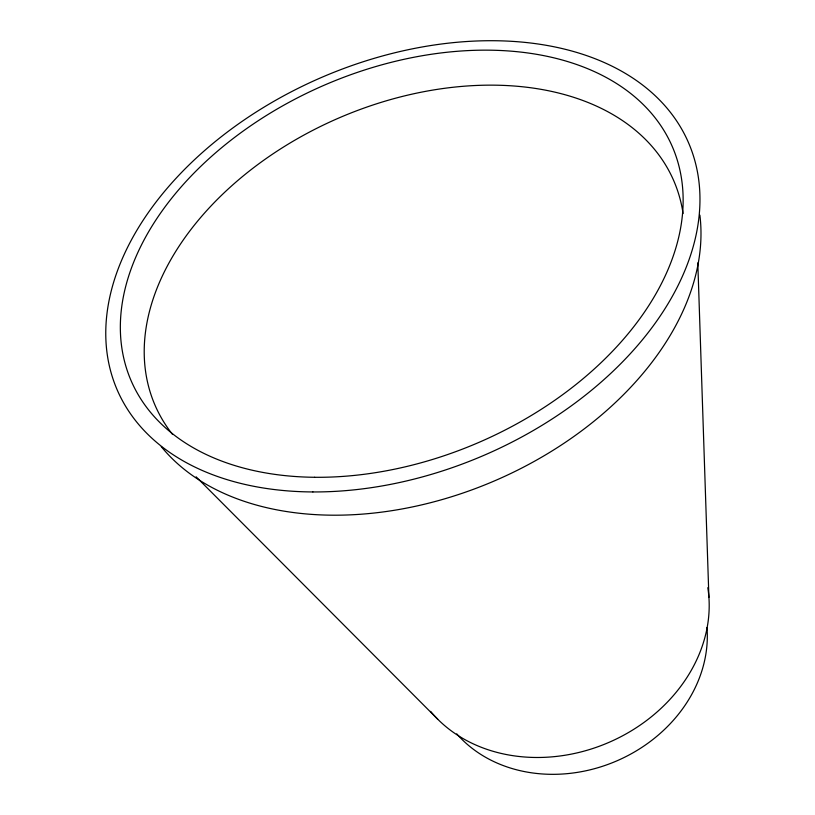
<?xml version="1.0" encoding="UTF-8"?>
<svg xmlns="http://www.w3.org/2000/svg" width="815" height="815" viewBox="0 0 815 815"><rect width="100%" height="100%" fill="white"/><g stroke="black" fill="none" stroke-linecap="round" stroke-linejoin="round"><path stroke-width="1.22" d="M196.12 476.806L437.675 719.146M697.803 262.899L708.907 597.375M706.972 627.581A141.158 119.693 -23.4 0 1 615.824 761.302A141.158 119.693 -23.4 0 1 456.736 733.846M172.505 434.375A282.611 190.588 -23.4 0 1 338.765 118.032A282.611 190.588 -23.4 0 1 683.072 213.53M699.881 215.17A298.626 201.56 -23.4 0 1 494.481 480.891A298.626 201.56 -23.4 0 1 161.258 446.62M707.807 587.717A155.675 129.901 -23.4 0 1 610.792 741.568A155.675 129.901 -23.4 0 1 430.605 711.373M312.909 491.944A311.248 205.655 -23.4 0 0 693.066 154.758A311.248 205.655 -23.4 0 0 202.629 152.293A311.248 205.655 -23.4 0 0 312.909 491.944M314.57 477.284A294.836 194.632 -23.4 0 0 677.041 159.343A294.836 194.632 -23.4 0 0 213.601 154.555A294.836 194.632 -23.4 0 0 314.57 477.284"/></g></svg>
